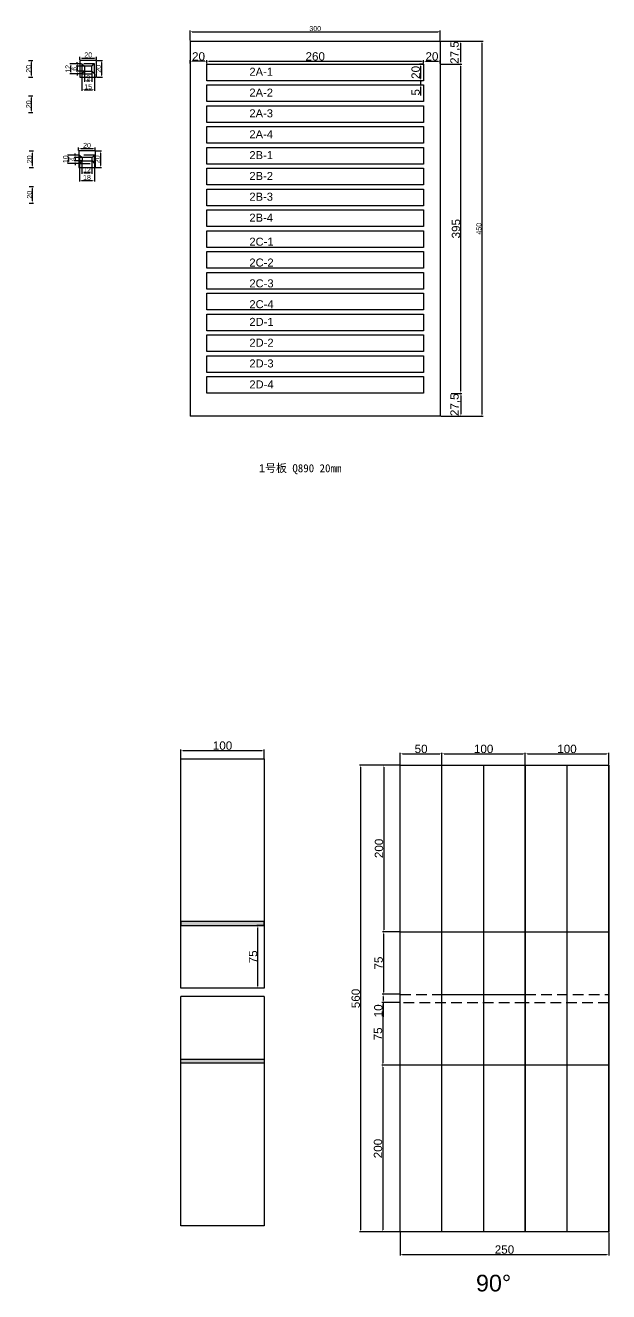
# Model space of a CAD drawing. Header units: millimetres. Extents: x 277 to 35015, y -7843 to 25622.
# Drawn here: x 3162 to 3862, y 782 to 2300 of the extents above; entities that cross this region are included whole.
import ezdxf

# ---------------------------------------------------------------- set-up
doc = ezdxf.new("R2010")
doc.units = ezdxf.units.MM
doc.linetypes.add('DASHED', pattern=[19.05, 12.7, -6.35])
for name, color, linetype in [('尺寸标注', 6, 'Continuous'), ('标号', 4, 'Continuous'), ('焊缝', 250, 'Continuous')]:
    doc.layers.add(name, color=color, linetype=linetype)
doc.styles.get("Standard").update_dxf_attribs({"font": 'arial.ttf'})
doc.dimstyles.new('ISO-25-JHF', dxfattribs={"dimtxt": 10, "dimasz": 2.5, "dimexe": 1.25, "dimexo": 0.625, "dimtad": 1, "dimtxsty": 'Standard', "dimcen": 2.5, "dimadec": 0, "dimazin": 0, "dimtfac": 1, "dimtmove": 0, "dimatfit": 3, "dimfxl": 1, "dimarcsym": 0})
doc.dimstyles.new('ISO-25-old', dxfattribs={"dimtxt": 6, "dimasz": 2.5, "dimexe": 1.25, "dimexo": 0.625, "dimtad": 1, "dimtxsty": 'Standard', "dimcen": 2.5, "dimadec": 0, "dimazin": 0, "dimtfac": 1, "dimtmove": 0, "dimatfit": 3, "dimfxl": 1, "dimarcsym": 0})

# ---------------------------------------------------------------- blocks, each defined once
blk = doc.blocks.new('*D49')
at = {"layer": 'Defpoints', "color": 0, "transparency": 16777216}
for p in [(3165.5, 2258.3), (3169.9, 2258.3), (3165.5, 2238.3)]:
    blk.add_point(p, dxfattribs=at)
at = {"layer": '尺寸标注', "color": 0, "lineweight": -2, "transparency": 16777216}
for p, q in [((3166.1, 2258.3), (3171.2, 2258.3)), ((3169.9, 2240.8), (3169.9, 2255.8)), ((3166.1, 2238.3), (3171.2, 2238.3))]:
    blk.add_line(p, q, dxfattribs=at)
at = {"layer": '尺寸标注', "color": 0, "transparency": 16777216}
for points in [[(3169.5, 2255.8), (3170.4, 2255.8), (3169.9, 2258.3)], [(3169.5, 2240.8), (3170.4, 2240.8), (3169.9, 2238.3)]]:
    blk.add_solid(points, dxfattribs=at)
at = {"layer": '尺寸标注', "color": 0, "transparency": 16777216, "insert": (3166.3, 2248.3), "char_height": 6, "attachment_point": 5, "rotation": 90}
blk.add_mtext('20', dxfattribs=at)
blk = doc.blocks.new('*D54')
at = {"layer": 'Defpoints', "color": 0, "transparency": 16777216}
for p in [(3165.5, 2215.8), (3169.9, 2215.8), (3165.5, 2195.8)]:
    blk.add_point(p, dxfattribs=at)
at = {"layer": '尺寸标注', "color": 0, "lineweight": -2, "transparency": 16777216}
for p, q in [((3166.1, 2215.8), (3171.2, 2215.8)), ((3169.9, 2198.3), (3169.9, 2213.3)), ((3166.1, 2195.8), (3171.2, 2195.8))]:
    blk.add_line(p, q, dxfattribs=at)
at = {"layer": '尺寸标注', "color": 0, "transparency": 16777216}
for points in [[(3169.5, 2213.3), (3170.4, 2213.3), (3169.9, 2215.8)], [(3169.5, 2198.3), (3170.4, 2198.3), (3169.9, 2195.8)]]:
    blk.add_solid(points, dxfattribs=at)
at = {"layer": '尺寸标注', "color": 0, "transparency": 16777216, "insert": (3166.3, 2205.8), "char_height": 6, "attachment_point": 5, "rotation": 90}
blk.add_mtext('20', dxfattribs=at)
blk = doc.blocks.new('*D20')
at = {"layer": 'Defpoints', "color": 0, "transparency": 16777216}
for p in [(3166.5, 2149.8), (3171, 2149.8), (3166.5, 2129.8)]:
    blk.add_point(p, dxfattribs=at)
at = {"layer": '尺寸标注', "color": 0, "lineweight": -2, "transparency": 16777216}
for p, q in [((3167.1, 2149.8), (3172.3, 2149.8)), ((3171, 2132.3), (3171, 2147.3)), ((3167.1, 2129.8), (3172.3, 2129.8))]:
    blk.add_line(p, q, dxfattribs=at)
at = {"layer": '尺寸标注', "color": 0, "transparency": 16777216}
for points in [[(3170.6, 2147.3), (3171.4, 2147.3), (3171, 2149.8)], [(3170.6, 2132.3), (3171.4, 2132.3), (3171, 2129.8)]]:
    blk.add_solid(points, dxfattribs=at)
at = {"layer": '尺寸标注', "color": 0, "transparency": 16777216, "insert": (3167.3, 2139.8), "char_height": 6, "attachment_point": 5, "rotation": 90}
blk.add_mtext('20', dxfattribs=at)
blk = doc.blocks.new('*D25')
at = {"layer": 'Defpoints', "color": 0, "transparency": 16777216}
for p in [(3166.5, 2107.3), (3171, 2107.3), (3166.5, 2087.3)]:
    blk.add_point(p, dxfattribs=at)
at = {"layer": '尺寸标注', "color": 0, "lineweight": -2, "transparency": 16777216}
for p, q in [((3167.1, 2107.3), (3172.3, 2107.3)), ((3171, 2089.8), (3171, 2104.8)), ((3167.1, 2087.3), (3172.3, 2087.3))]:
    blk.add_line(p, q, dxfattribs=at)
at = {"layer": '尺寸标注', "color": 0, "transparency": 16777216}
for points in [[(3170.6, 2104.8), (3171.4, 2104.8), (3171, 2107.3)], [(3170.6, 2089.8), (3171.4, 2089.8), (3171, 2087.3)]]:
    blk.add_solid(points, dxfattribs=at)
at = {"layer": '尺寸标注', "color": 0, "transparency": 16777216, "insert": (3167.3, 2097.3), "char_height": 6, "attachment_point": 5, "rotation": 90}
blk.add_mtext('20', dxfattribs=at)
blk = doc.blocks.new('*D73')
at = {"layer": 'Defpoints', "color": 0, "transparency": 16777216}
for p in [(3233.3, 2251.3), (3224.7, 2245.3), (3233.3, 2245.3)]:
    blk.add_point(p, dxfattribs=at)
at = {"layer": '尺寸标注', "color": 0, "lineweight": -2, "transparency": 16777216}
for p, q in [((3232.7, 2251.3), (3223.5, 2251.3)), ((3224.7, 2253.8), (3224.7, 2256.3)), ((3224.7, 2251.3), (3224.7, 2245.3)), ((3232.7, 2245.3), (3223.5, 2245.3)), ((3224.7, 2242.8), (3224.7, 2240.3))]:
    blk.add_line(p, q, dxfattribs=at)
at = {"layer": '尺寸标注', "color": 0, "transparency": 16777216}
for points in [[(3224.3, 2253.8), (3225.1, 2253.8), (3224.7, 2251.3)], [(3224.3, 2242.8), (3225.1, 2242.8), (3224.7, 2245.3)]]:
    blk.add_solid(points, dxfattribs=at)
at = {"layer": '尺寸标注', "color": 0, "transparency": 16777216, "insert": (3221, 2248.3), "char_height": 6, "attachment_point": 5, "rotation": 90}
blk.add_mtext('6', dxfattribs=at)
blk = doc.blocks.new('*D74')
at = {"layer": 'Defpoints', "color": 0, "transparency": 16777216}
for p in [(3233.3, 2245.3), (3242.3, 2245.3), (3242.3, 2233.9)]:
    blk.add_point(p, dxfattribs=at)
at = {"layer": '尺寸标注', "color": 0, "lineweight": -2, "transparency": 16777216}
for p, q in [((3233.3, 2244.7), (3233.3, 2232.6)), ((3235.8, 2233.9), (3239.8, 2233.9)), ((3242.3, 2244.7), (3242.3, 2232.6))]:
    blk.add_line(p, q, dxfattribs=at)
at = {"layer": '尺寸标注', "color": 0, "transparency": 16777216}
for points in [[(3235.8, 2234.3), (3235.8, 2233.5), (3233.3, 2233.9)], [(3239.8, 2234.3), (3239.8, 2233.5), (3242.3, 2233.9)]]:
    blk.add_solid(points, dxfattribs=at)
at = {"layer": '尺寸标注', "color": 0, "transparency": 16777216, "insert": (3237.8, 2237.6), "char_height": 6, "attachment_point": 5}
blk.add_mtext('9', dxfattribs=at)
blk = doc.blocks.new('*D75')
at = {"layer": 'Defpoints', "color": 0, "transparency": 16777216}
for p in [(3230.3, 2141.8), (3222, 2137.8), (3230.3, 2137.8)]:
    blk.add_point(p, dxfattribs=at)
at = {"layer": '尺寸标注', "color": 0, "lineweight": -2, "transparency": 16777216}
for p, q in [((3229.7, 2141.8), (3220.8, 2141.8)), ((3222, 2144.3), (3222, 2146.8)), ((3222, 2141.8), (3222, 2137.8)), ((3229.7, 2137.8), (3220.8, 2137.8)), ((3222, 2135.3), (3222, 2132.8))]:
    blk.add_line(p, q, dxfattribs=at)
at = {"layer": '尺寸标注', "color": 0, "transparency": 16777216}
for points in [[(3221.6, 2144.3), (3222.4, 2144.3), (3222, 2141.8)], [(3221.6, 2135.3), (3222.4, 2135.3), (3222, 2137.8)]]:
    blk.add_solid(points, dxfattribs=at)
at = {"layer": '尺寸标注', "color": 0, "transparency": 16777216, "insert": (3218.4, 2139.8), "char_height": 6, "attachment_point": 5, "rotation": 90}
blk.add_mtext('4', dxfattribs=at)
blk = doc.blocks.new('*D76')
at = {"layer": 'Defpoints', "color": 0, "transparency": 16777216}
for p in [(3230.3, 2137.8), (3242.3, 2137.8), (3242.3, 2123.4)]:
    blk.add_point(p, dxfattribs=at)
at = {"layer": '尺寸标注', "color": 0, "lineweight": -2, "transparency": 16777216}
for p, q in [((3230.3, 2137.2), (3230.3, 2122.2)), ((3242.3, 2137.2), (3242.3, 2122.2)), ((3232.8, 2123.4), (3239.8, 2123.4))]:
    blk.add_line(p, q, dxfattribs=at)
at = {"layer": '尺寸标注', "color": 0, "transparency": 16777216}
for points in [[(3232.8, 2123.8), (3232.8, 2123), (3230.3, 2123.4)], [(3239.8, 2123.8), (3239.8, 2123), (3242.3, 2123.4)]]:
    blk.add_solid(points, dxfattribs=at)
at = {"layer": '尺寸标注', "color": 0, "transparency": 16777216, "insert": (3236.3, 2127.1), "char_height": 6, "attachment_point": 5}
blk.add_mtext('12', dxfattribs=at)
blk = doc.blocks.new('*D13')
at = {"layer": 'Defpoints', "color": 0, "transparency": 16777216}
for p in [(3227.8, 2258.3), (3247.8, 2261.2), (3247.8, 2258.3)]:
    blk.add_point(p, dxfattribs=at)
at = {"layer": '尺寸标注', "color": 0, "lineweight": -2, "transparency": 16777216}
for p, q in [((3227.8, 2259), (3227.8, 2262.5)), ((3230.3, 2261.2), (3245.3, 2261.2)), ((3247.8, 2259), (3247.8, 2262.5))]:
    blk.add_line(p, q, dxfattribs=at)
at = {"layer": '尺寸标注', "color": 0, "transparency": 16777216}
for points in [[(3230.3, 2261.6), (3230.3, 2260.8), (3227.8, 2261.2)], [(3245.3, 2261.6), (3245.3, 2260.8), (3247.8, 2261.2)]]:
    blk.add_solid(points, dxfattribs=at)
at = {"layer": '尺寸标注', "color": 0, "transparency": 16777216, "insert": (3237.8, 2264.9), "char_height": 6, "attachment_point": 5}
blk.add_mtext('20', dxfattribs=at)
blk = doc.blocks.new('*D14')
at = {"layer": 'Defpoints', "color": 0, "transparency": 16777216}
for p in [(3247.8, 2258.3), (3247.8, 2238.3), (3253.9, 2238.3)]:
    blk.add_point(p, dxfattribs=at)
at = {"layer": '尺寸标注', "color": 0, "lineweight": -2, "transparency": 16777216}
for p, q in [((3248.4, 2258.3), (3255.1, 2258.3)), ((3253.9, 2255.8), (3253.9, 2240.8)), ((3248.4, 2238.3), (3255.1, 2238.3))]:
    blk.add_line(p, q, dxfattribs=at)
at = {"layer": '尺寸标注', "color": 0, "transparency": 16777216}
for points in [[(3253.4, 2255.8), (3254.3, 2255.8), (3253.9, 2258.3)], [(3253.4, 2240.8), (3254.3, 2240.8), (3253.9, 2238.3)]]:
    blk.add_solid(points, dxfattribs=at)
at = {"layer": '尺寸标注', "color": 0, "transparency": 16777216, "insert": (3250.2, 2248.3), "char_height": 6, "attachment_point": 5, "rotation": 90}
blk.add_mtext('20', dxfattribs=at)
blk = doc.blocks.new('*D15')
at = {"layer": 'Defpoints', "color": 0, "transparency": 16777216}
for p in [(3226.3, 2149.8), (3246.3, 2152.7), (3246.3, 2149.8)]:
    blk.add_point(p, dxfattribs=at)
at = {"layer": '尺寸标注', "color": 0, "lineweight": -2, "transparency": 16777216}
for p, q in [((3226.3, 2150.4), (3226.3, 2153.9)), ((3228.8, 2152.7), (3243.8, 2152.7)), ((3246.3, 2150.4), (3246.3, 2153.9))]:
    blk.add_line(p, q, dxfattribs=at)
at = {"layer": '尺寸标注', "color": 0, "transparency": 16777216}
for points in [[(3228.8, 2153.1), (3228.8, 2152.2), (3226.3, 2152.7)], [(3243.8, 2153.1), (3243.8, 2152.2), (3246.3, 2152.7)]]:
    blk.add_solid(points, dxfattribs=at)
at = {"layer": '尺寸标注', "color": 0, "transparency": 16777216, "insert": (3236.3, 2156.4), "char_height": 6, "attachment_point": 5}
blk.add_mtext('20', dxfattribs=at)
blk = doc.blocks.new('*D16')
at = {"layer": 'Defpoints', "color": 0, "transparency": 16777216}
for p in [(3246.3, 2149.8), (3246.3, 2129.8), (3252.4, 2129.8)]:
    blk.add_point(p, dxfattribs=at)
at = {"layer": '尺寸标注', "color": 0, "lineweight": -2, "transparency": 16777216}
for p, q in [((3247, 2149.8), (3253.7, 2149.8)), ((3252.4, 2147.3), (3252.4, 2132.3)), ((3247, 2129.8), (3253.7, 2129.8))]:
    blk.add_line(p, q, dxfattribs=at)
at = {"layer": '尺寸标注', "color": 0, "transparency": 16777216}
for points in [[(3252, 2147.3), (3252.8, 2147.3), (3252.4, 2149.8)], [(3252, 2132.3), (3252.8, 2132.3), (3252.4, 2129.8)]]:
    blk.add_solid(points, dxfattribs=at)
at = {"layer": '尺寸标注', "color": 0, "transparency": 16777216, "insert": (3248.7, 2139.8), "char_height": 6, "attachment_point": 5, "rotation": 90}
blk.add_mtext('20', dxfattribs=at)
blk = doc.blocks.new('*D123')
at = {"layer": 'Defpoints', "color": 0, "transparency": 16777216}
for p in [(3360.1, 2281.5), (3660.1, 2292.8), (3660.1, 2281.5)]:
    blk.add_point(p, dxfattribs=at)
at = {"layer": '尺寸标注', "color": 0, "lineweight": -2, "transparency": 16777216}
for p, q in [((3360.1, 2282.2), (3360.1, 2294.1)), ((3660.1, 2282.2), (3660.1, 2294.1)), ((3362.6, 2292.8), (3657.6, 2292.8))]:
    blk.add_line(p, q, dxfattribs=at)
at = {"layer": '尺寸标注', "color": 0, "transparency": 16777216}
for points in [[(3362.6, 2293.2), (3362.6, 2292.4), (3360.1, 2292.8)], [(3657.6, 2293.2), (3657.6, 2292.4), (3660.1, 2292.8)]]:
    blk.add_solid(points, dxfattribs=at)
at = {"layer": '尺寸标注', "color": 0, "transparency": 16777216, "insert": (3510.1, 2296.5), "char_height": 6, "attachment_point": 5}
blk.add_mtext('300', dxfattribs=at)
blk = doc.blocks.new('*D124')
at = {"layer": 'Defpoints', "color": 0, "transparency": 16777216}
for p in [(3660.1, 2281.5), (3660.1, 1831.5), (3710.1, 1831.5)]:
    blk.add_point(p, dxfattribs=at)
at = {"layer": '尺寸标注', "color": 0, "lineweight": -2, "transparency": 16777216}
for p, q in [((3660.7, 2281.5), (3711.4, 2281.5)), ((3710.1, 2279), (3710.1, 1834)), ((3660.7, 1831.5), (3711.4, 1831.5))]:
    blk.add_line(p, q, dxfattribs=at)
at = {"layer": '尺寸标注', "color": 0, "transparency": 16777216}
for points in [[(3709.7, 2279), (3710.5, 2279), (3710.1, 2281.5)], [(3709.7, 1834), (3710.5, 1834), (3710.1, 1831.5)]]:
    blk.add_solid(points, dxfattribs=at)
at = {"layer": '尺寸标注', "color": 0, "transparency": 16777216, "insert": (3706.4, 2056.5), "char_height": 6, "attachment_point": 5, "rotation": 90}
blk.add_mtext('450', dxfattribs=at)
blk = doc.blocks.new('*D200')
at = {"layer": 'Defpoints', "color": 0, "transparency": 16777216}
for p in [(3448.9, 1430.7), (3348.9, 1420.6), (3448.9, 1420.6)]:
    blk.add_point(p, dxfattribs=at)
at = {"layer": '尺寸标注', "color": 0, "lineweight": -2, "transparency": 16777216}
for p, q in [((3348.9, 1421.2), (3348.9, 1432)), ((3351.4, 1430.7), (3446.4, 1430.7)), ((3448.9, 1421.2), (3448.9, 1432))]:
    blk.add_line(p, q, dxfattribs=at)
at = {"layer": '尺寸标注', "color": 0, "transparency": 16777216}
for points in [[(3351.4, 1431.1), (3351.4, 1430.3), (3348.9, 1430.7)], [(3446.4, 1431.1), (3446.4, 1430.3), (3448.9, 1430.7)]]:
    blk.add_solid(points, dxfattribs=at)
at = {"layer": '尺寸标注', "color": 0, "transparency": 16777216, "insert": (3398.9, 1436.5), "char_height": 10, "attachment_point": 5}
blk.add_mtext('100', dxfattribs=at)
blk = doc.blocks.new('*D201')
at = {"layer": 'Defpoints', "color": 0, "transparency": 16777216}
for p in [(3441.3, 1220.6), (3448.9, 1220.6), (3448.9, 1145.6)]:
    blk.add_point(p, dxfattribs=at)
at = {"layer": '尺寸标注', "color": 0, "lineweight": -2, "transparency": 16777216}
for p, q in [((3448.2, 1220.6), (3440.1, 1220.6)), ((3441.3, 1148.1), (3441.3, 1218.1)), ((3448.2, 1145.6), (3440.1, 1145.6))]:
    blk.add_line(p, q, dxfattribs=at)
at = {"layer": '尺寸标注', "color": 0, "transparency": 16777216}
for points in [[(3440.9, 1218.1), (3441.7, 1218.1), (3441.3, 1220.6)], [(3440.9, 1148.1), (3441.7, 1148.1), (3441.3, 1145.6)]]:
    blk.add_solid(points, dxfattribs=at)
at = {"layer": '尺寸标注', "color": 0, "transparency": 16777216, "insert": (3435.6, 1183.1), "char_height": 10, "attachment_point": 5, "rotation": 90}
blk.add_mtext('75', dxfattribs=at)
blk = doc.blocks.new('*D202')
at = {"layer": 'Defpoints', "color": 0, "transparency": 16777216}
for p in [(3662.1, 1413.2), (3762.1, 1426.7), (3762.1, 1413.2)]:
    blk.add_point(p, dxfattribs=at)
at = {"layer": '尺寸标注', "color": 0, "lineweight": -2, "transparency": 16777216}
for p, q in [((3662.1, 1413.8), (3662.1, 1428)), ((3762.1, 1413.8), (3762.1, 1428)), ((3664.6, 1426.7), (3759.6, 1426.7))]:
    blk.add_line(p, q, dxfattribs=at)
at = {"layer": '尺寸标注', "color": 0, "transparency": 16777216}
for points in [[(3664.6, 1427.1), (3664.6, 1426.3), (3662.1, 1426.7)], [(3759.6, 1427.1), (3759.6, 1426.3), (3762.1, 1426.7)]]:
    blk.add_solid(points, dxfattribs=at)
at = {"layer": '尺寸标注', "color": 0, "transparency": 16777216, "insert": (3712.1, 1432.5), "char_height": 10, "attachment_point": 5}
blk.add_mtext('100', dxfattribs=at)
blk = doc.blocks.new('*D203')
at = {"layer": 'Defpoints', "color": 0, "transparency": 16777216}
for p in [(3762.1, 1413.2), (3862.1, 1426.7), (3862.1, 1413.2)]:
    blk.add_point(p, dxfattribs=at)
at = {"layer": '尺寸标注', "color": 0, "lineweight": -2, "transparency": 16777216}
for p, q in [((3762.1, 1413.8), (3762.1, 1428)), ((3862.1, 1413.8), (3862.1, 1428)), ((3764.6, 1426.7), (3859.6, 1426.7))]:
    blk.add_line(p, q, dxfattribs=at)
at = {"layer": '尺寸标注', "color": 0, "transparency": 16777216}
for points in [[(3764.6, 1427.1), (3764.6, 1426.3), (3762.1, 1426.7)], [(3859.6, 1427.1), (3859.6, 1426.3), (3862.1, 1426.7)]]:
    blk.add_solid(points, dxfattribs=at)
at = {"layer": '尺寸标注', "color": 0, "transparency": 16777216, "insert": (3812.1, 1432.5), "char_height": 10, "attachment_point": 5}
blk.add_mtext('100', dxfattribs=at)
blk = doc.blocks.new('*D154')
at = {"layer": 'Defpoints', "color": 0, "transparency": 16777216}
for p in [(3612.1, 1413.2), (3662.1, 1426.7), (3662.1, 1413.2)]:
    blk.add_point(p, dxfattribs=at)
at = {"layer": '尺寸标注', "color": 0, "lineweight": -2, "transparency": 16777216}
for p, q in [((3612.1, 1413.8), (3612.1, 1428)), ((3662.1, 1413.8), (3662.1, 1428)), ((3614.6, 1426.7), (3659.6, 1426.7))]:
    blk.add_line(p, q, dxfattribs=at)
at = {"layer": '尺寸标注', "color": 0, "transparency": 16777216}
for points in [[(3614.6, 1427.1), (3614.6, 1426.3), (3612.1, 1426.7)], [(3659.6, 1427.1), (3659.6, 1426.3), (3662.1, 1426.7)]]:
    blk.add_solid(points, dxfattribs=at)
at = {"layer": '尺寸标注', "color": 0, "transparency": 16777216, "insert": (3637.1, 1432.5), "char_height": 10, "attachment_point": 5}
blk.add_mtext('50', dxfattribs=at)
blk = doc.blocks.new('*D204')
at = {"layer": 'Defpoints', "color": 0, "transparency": 16777216}
for p in [(3612.1, 853.2), (3862.1, 853.2), (3862.1, 826.3)]:
    blk.add_point(p, dxfattribs=at)
at = {"layer": '尺寸标注', "color": 0, "lineweight": -2, "transparency": 16777216}
for p, q in [((3612.1, 852.5), (3612.1, 825)), ((3862.1, 852.5), (3862.1, 825)), ((3614.6, 826.3), (3859.6, 826.3))]:
    blk.add_line(p, q, dxfattribs=at)
at = {"layer": '尺寸标注', "color": 0, "transparency": 16777216}
for points in [[(3614.6, 826.7), (3614.6, 825.8), (3612.1, 826.3)], [(3859.6, 826.7), (3859.6, 825.8), (3862.1, 826.3)]]:
    blk.add_solid(points, dxfattribs=at)
at = {"layer": '尺寸标注', "color": 0, "transparency": 16777216, "insert": (3737.1, 832), "char_height": 10, "attachment_point": 5}
blk.add_mtext('250', dxfattribs=at)
blk = doc.blocks.new('*D155')
at = {"layer": 'Defpoints', "color": 0, "transparency": 16777216}
for p in [(3612.1, 1413.2), (3592.4, 1213.2), (3612.1, 1213.2)]:
    blk.add_point(p, dxfattribs=at)
at = {"layer": '尺寸标注', "color": 0, "lineweight": -2, "transparency": 16777216}
for p, q in [((3611.5, 1413.2), (3591.1, 1413.2)), ((3592.4, 1410.7), (3592.4, 1215.7)), ((3611.5, 1213.2), (3591.1, 1213.2))]:
    blk.add_line(p, q, dxfattribs=at)
at = {"layer": '尺寸标注', "color": 0, "transparency": 16777216}
for points in [[(3592, 1410.7), (3592.8, 1410.7), (3592.4, 1413.2)], [(3592, 1215.7), (3592.8, 1215.7), (3592.4, 1213.2)]]:
    blk.add_solid(points, dxfattribs=at)
at = {"layer": '尺寸标注', "color": 0, "transparency": 16777216, "insert": (3586.6, 1313.2), "char_height": 10, "attachment_point": 5, "rotation": 90}
blk.add_mtext('200', dxfattribs=at)
blk = doc.blocks.new('*D156')
at = {"layer": 'Defpoints', "color": 0, "transparency": 16777216}
for p in [(3612.1, 1213.2), (3592, 1138.2), (3612.1, 1138.2)]:
    blk.add_point(p, dxfattribs=at)
at = {"layer": '尺寸标注', "color": 0, "lineweight": -2, "transparency": 16777216}
for p, q in [((3611.5, 1213.2), (3590.7, 1213.2)), ((3592, 1210.7), (3592, 1140.7)), ((3611.5, 1138.2), (3590.7, 1138.2))]:
    blk.add_line(p, q, dxfattribs=at)
at = {"layer": '尺寸标注', "color": 0, "transparency": 16777216}
for points in [[(3591.5, 1210.7), (3592.4, 1210.7), (3592, 1213.2)], [(3591.5, 1140.7), (3592.4, 1140.7), (3592, 1138.2)]]:
    blk.add_solid(points, dxfattribs=at)
at = {"layer": '尺寸标注', "color": 0, "transparency": 16777216, "insert": (3586.2, 1175.7), "char_height": 10, "attachment_point": 5, "rotation": 90}
blk.add_mtext('75', dxfattribs=at)
blk = doc.blocks.new('*D157')
at = {"layer": 'Defpoints', "color": 0, "transparency": 16777216}
for p in [(3591.5, 1128.2), (3612.1, 1138.2), (3612.1, 1128.2)]:
    blk.add_point(p, dxfattribs=at)
at = {"layer": '尺寸标注', "color": 0, "lineweight": -2, "transparency": 16777216}
for p, q in [((3611.5, 1138.2), (3590.3, 1138.2)), ((3611.5, 1128.2), (3590.3, 1128.2)), ((3591.5, 1135.7), (3591.5, 1130.7)), ((3591.5, 1128.2), (3591.5, 1111.1))]:
    blk.add_line(p, q, dxfattribs=at)
at = {"layer": '尺寸标注', "color": 0, "transparency": 16777216}
for points in [[(3591.1, 1135.7), (3592, 1135.7), (3591.5, 1138.2)], [(3591.1, 1130.7), (3592, 1130.7), (3591.5, 1128.2)]]:
    blk.add_solid(points, dxfattribs=at)
at = {"layer": '尺寸标注', "color": 0, "transparency": 16777216, "insert": (3585.8, 1118.4), "char_height": 10, "attachment_point": 5, "rotation": 90}
blk.add_mtext('10', dxfattribs=at)
blk = doc.blocks.new('*D158')
at = {"layer": 'Defpoints', "color": 0, "transparency": 16777216}
for p in [(3612.1, 1128.2), (3591.1, 1053.2), (3612.1, 1053.2)]:
    blk.add_point(p, dxfattribs=at)
at = {"layer": '尺寸标注', "color": 0, "lineweight": -2, "transparency": 16777216}
for p, q in [((3611.5, 1128.2), (3589.9, 1128.2)), ((3591.1, 1125.7), (3591.1, 1055.7)), ((3611.5, 1053.2), (3589.9, 1053.2))]:
    blk.add_line(p, q, dxfattribs=at)
at = {"layer": '尺寸标注', "color": 0, "transparency": 16777216}
for points in [[(3590.7, 1125.7), (3591.5, 1125.7), (3591.1, 1128.2)], [(3590.7, 1055.7), (3591.5, 1055.7), (3591.1, 1053.2)]]:
    blk.add_solid(points, dxfattribs=at)
at = {"layer": '尺寸标注', "color": 0, "transparency": 16777216, "insert": (3585.4, 1090.7), "char_height": 10, "attachment_point": 5, "rotation": 90}
blk.add_mtext('75', dxfattribs=at)
blk = doc.blocks.new('*D159')
at = {"layer": 'Defpoints', "color": 0, "transparency": 16777216}
for p in [(3612.1, 1053.2), (3591.1, 853.2), (3612.1, 853.2)]:
    blk.add_point(p, dxfattribs=at)
at = {"layer": '尺寸标注', "color": 0, "lineweight": -2, "transparency": 16777216}
for p, q in [((3611.5, 1053.2), (3589.9, 1053.2)), ((3591.1, 1050.7), (3591.1, 855.7)), ((3611.5, 853.2), (3589.9, 853.2))]:
    blk.add_line(p, q, dxfattribs=at)
at = {"layer": '尺寸标注', "color": 0, "transparency": 16777216}
for points in [[(3590.7, 1050.7), (3591.5, 1050.7), (3591.1, 1053.2)], [(3590.7, 855.7), (3591.5, 855.7), (3591.1, 853.2)]]:
    blk.add_solid(points, dxfattribs=at)
at = {"layer": '尺寸标注', "color": 0, "transparency": 16777216, "insert": (3585.4, 953.2), "char_height": 10, "attachment_point": 5, "rotation": 90}
blk.add_mtext('200', dxfattribs=at)
blk = doc.blocks.new('*D160')
at = {"layer": 'Defpoints', "color": 0, "transparency": 16777216}
for p in [(3612.1, 1413.2), (3564.5, 853.2), (3612.1, 853.2)]:
    blk.add_point(p, dxfattribs=at)
at = {"layer": '尺寸标注', "color": 0, "lineweight": -2, "transparency": 16777216}
for p, q in [((3611.5, 1413.2), (3563.2, 1413.2)), ((3564.5, 1410.7), (3564.5, 855.7)), ((3611.5, 853.2), (3563.2, 853.2))]:
    blk.add_line(p, q, dxfattribs=at)
at = {"layer": '尺寸标注', "color": 0, "transparency": 16777216}
for points in [[(3564, 1410.7), (3564.9, 1410.7), (3564.5, 1413.2)], [(3564, 855.7), (3564.9, 855.7), (3564.5, 853.2)]]:
    blk.add_solid(points, dxfattribs=at)
at = {"layer": '尺寸标注', "color": 0, "transparency": 16777216, "insert": (3558.7, 1133.2), "char_height": 10, "attachment_point": 5, "rotation": 90}
blk.add_mtext('560', dxfattribs=at)
blk = doc.blocks.new('*D490')
at = {"layer": 'Defpoints', "color": 0, "transparency": 16777216}
for p in [(3360.1, 2257.4), (3360.1, 2254), (3380.1, 2254)]:
    blk.add_point(p, dxfattribs=at)
at = {"layer": '尺寸标注', "color": 0, "lineweight": -2, "transparency": 16777216}
for p, q in [((3360.1, 2254.7), (3360.1, 2258.6)), ((3377.6, 2257.4), (3362.6, 2257.4)), ((3380.1, 2254.7), (3380.1, 2258.6))]:
    blk.add_line(p, q, dxfattribs=at)
at = {"layer": '尺寸标注', "color": 0, "transparency": 16777216}
for points in [[(3362.6, 2257.8), (3362.6, 2256.9), (3360.1, 2257.4)], [(3377.6, 2257.8), (3377.6, 2256.9), (3380.1, 2257.4)]]:
    blk.add_solid(points, dxfattribs=at)
at = {"layer": '尺寸标注', "color": 0, "transparency": 16777216, "insert": (3370.1, 2263.1), "char_height": 10, "attachment_point": 5}
blk.add_mtext('20', dxfattribs=at)
blk = doc.blocks.new('*D491')
at = {"layer": 'Defpoints', "color": 0, "transparency": 16777216}
for p in [(3380.1, 2254), (3640.1, 2257.4), (3640.1, 2254)]:
    blk.add_point(p, dxfattribs=at)
at = {"layer": '尺寸标注', "color": 0, "lineweight": -2, "transparency": 16777216}
for p, q in [((3380.1, 2254.7), (3380.1, 2258.6)), ((3382.6, 2257.4), (3637.6, 2257.4)), ((3640.1, 2254.7), (3640.1, 2258.6))]:
    blk.add_line(p, q, dxfattribs=at)
at = {"layer": '尺寸标注', "color": 0, "transparency": 16777216}
for points in [[(3382.6, 2257.8), (3382.6, 2256.9), (3380.1, 2257.4)], [(3637.6, 2257.8), (3637.6, 2256.9), (3640.1, 2257.4)]]:
    blk.add_solid(points, dxfattribs=at)
at = {"layer": '尺寸标注', "color": 0, "transparency": 16777216, "insert": (3510.1, 2263.1), "char_height": 10, "attachment_point": 5}
blk.add_mtext('260', dxfattribs=at)
blk = doc.blocks.new('*D492')
at = {"layer": 'Defpoints', "color": 0, "transparency": 16777216}
for p in [(3640.1, 2254), (3660.1, 2257.4), (3660.1, 2254)]:
    blk.add_point(p, dxfattribs=at)
at = {"layer": '尺寸标注', "color": 0, "lineweight": -2, "transparency": 16777216}
for p, q in [((3640.1, 2254.7), (3640.1, 2258.6)), ((3642.6, 2257.4), (3657.6, 2257.4)), ((3660.1, 2254.7), (3660.1, 2258.6))]:
    blk.add_line(p, q, dxfattribs=at)
at = {"layer": '尺寸标注', "color": 0, "transparency": 16777216}
for points in [[(3642.6, 2257.8), (3642.6, 2256.9), (3640.1, 2257.4)], [(3657.6, 2257.8), (3657.6, 2256.9), (3660.1, 2257.4)]]:
    blk.add_solid(points, dxfattribs=at)
at = {"layer": '尺寸标注', "color": 0, "transparency": 16777216, "insert": (3650.1, 2263.1), "char_height": 10, "attachment_point": 5}
blk.add_mtext('20', dxfattribs=at)
blk = doc.blocks.new('*D493')
at = {"layer": 'Defpoints', "color": 0, "transparency": 16777216}
for p in [(3636.3, 2234), (3636.3, 2229), (3636.3, 2229)]:
    blk.add_point(p, dxfattribs=at)
at = {"layer": '尺寸标注', "color": 0, "lineweight": -2, "transparency": 16777216}
for p, q in [((3636.3, 2236.5), (3636.3, 2239)), ((3636.3, 2234), (3636.3, 2229)), ((3636.9, 2234), (3637.6, 2234)), ((3636.3, 2226.5), (3636.3, 2216.2)), ((3636.9, 2229), (3637.6, 2229))]:
    blk.add_line(p, q, dxfattribs=at)
at = {"layer": '尺寸标注', "color": 0, "transparency": 16777216}
for points in [[(3635.9, 2236.5), (3636.7, 2236.5), (3636.3, 2234)], [(3635.9, 2226.5), (3636.7, 2226.5), (3636.3, 2229)]]:
    blk.add_solid(points, dxfattribs=at)
at = {"layer": '尺寸标注', "color": 0, "transparency": 16777216, "insert": (3630.6, 2220.1), "char_height": 10, "attachment_point": 5, "rotation": 90}
blk.add_mtext('5', dxfattribs=at)
blk = doc.blocks.new('*D494')
at = {"layer": 'Defpoints', "color": 0, "transparency": 16777216}
for p in [(3640.1, 2254), (3636.3, 2234), (3640.1, 2234)]:
    blk.add_point(p, dxfattribs=at)
at = {"layer": '尺寸标注', "color": 0, "lineweight": -2, "transparency": 16777216}
for p, q in [((3639.4, 2254), (3635.1, 2254)), ((3636.3, 2251.5), (3636.3, 2236.5)), ((3639.4, 2234), (3635.1, 2234))]:
    blk.add_line(p, q, dxfattribs=at)
at = {"layer": '尺寸标注', "color": 0, "transparency": 16777216}
for points in [[(3635.9, 2251.5), (3636.7, 2251.5), (3636.3, 2254)], [(3635.9, 2236.5), (3636.7, 2236.5), (3636.3, 2234)]]:
    blk.add_solid(points, dxfattribs=at)
at = {"layer": '尺寸标注', "color": 0, "transparency": 16777216, "insert": (3630.6, 2244), "char_height": 10, "attachment_point": 5, "rotation": 90}
blk.add_mtext('20', dxfattribs=at)
blk = doc.blocks.new('*D495')
at = {"layer": 'Defpoints', "color": 0, "transparency": 16777216}
for p in [(3672.6, 1859), (3672.6, 1831.5), (3684.8, 1831.5)]:
    blk.add_point(p, dxfattribs=at)
at = {"layer": '尺寸标注', "color": 0, "lineweight": -2, "transparency": 16777216}
for p, q in [((3673.2, 1859), (3686, 1859)), ((3684.8, 1856.5), (3684.8, 1834)), ((3673.2, 1831.5), (3686, 1831.5))]:
    blk.add_line(p, q, dxfattribs=at)
at = {"layer": '尺寸标注', "color": 0, "transparency": 16777216}
for points in [[(3684.4, 1856.5), (3685.2, 1856.5), (3684.8, 1859)], [(3684.4, 1834), (3685.2, 1834), (3684.8, 1831.5)]]:
    blk.add_solid(points, dxfattribs=at)
at = {"layer": '尺寸标注', "color": 0, "transparency": 16777216, "insert": (3678.1, 1845.3), "char_height": 10, "attachment_point": 5, "rotation": 90}
blk.add_mtext('27,5', dxfattribs=at)
blk = doc.blocks.new('*D496')
at = {"layer": 'Defpoints', "color": 0, "transparency": 16777216}
for p in [(3672.6, 2254), (3684.8, 2254), (3672.6, 1859)]:
    blk.add_point(p, dxfattribs=at)
at = {"layer": '尺寸标注', "color": 0, "lineweight": -2, "transparency": 16777216}
for p, q in [((3673.2, 2254), (3686, 2254)), ((3684.8, 1861.5), (3684.8, 2251.5)), ((3673.2, 1859), (3686, 1859))]:
    blk.add_line(p, q, dxfattribs=at)
at = {"layer": '尺寸标注', "color": 0, "transparency": 16777216}
for points in [[(3684.4, 2251.5), (3685.2, 2251.5), (3684.8, 2254)], [(3684.4, 1861.5), (3685.2, 1861.5), (3684.8, 1859)]]:
    blk.add_solid(points, dxfattribs=at)
at = {"layer": '尺寸标注', "color": 0, "transparency": 16777216, "insert": (3679, 2056.5), "char_height": 10, "attachment_point": 5, "rotation": 90}
blk.add_mtext('395', dxfattribs=at)
blk = doc.blocks.new('*D497')
at = {"layer": 'Defpoints', "color": 0, "transparency": 16777216}
for p in [(3660.1, 2281.5), (3684.8, 2281.5), (3660.1, 2254)]:
    blk.add_point(p, dxfattribs=at)
at = {"layer": '尺寸标注', "color": 0, "lineweight": -2, "transparency": 16777216}
for p, q in [((3660.7, 2281.5), (3686, 2281.5)), ((3684.8, 2256.5), (3684.8, 2279)), ((3660.7, 2254), (3686, 2254))]:
    blk.add_line(p, q, dxfattribs=at)
at = {"layer": '尺寸标注', "color": 0, "transparency": 16777216}
for points in [[(3684.4, 2279), (3685.2, 2279), (3684.8, 2281.5)], [(3684.4, 2256.5), (3685.2, 2256.5), (3684.8, 2254)]]:
    blk.add_solid(points, dxfattribs=at)
at = {"layer": '尺寸标注', "color": 0, "transparency": 16777216, "insert": (3678.1, 2267.8), "char_height": 10, "attachment_point": 5, "rotation": 90}
blk.add_mtext('27,5', dxfattribs=at)
blk = doc.blocks.new('*D510')
at = {"layer": 'Defpoints', "color": 0, "transparency": 16777216}
for p in [(3230.3, 2242.3), (3245.3, 2242.3), (3245.3, 2223.1)]:
    blk.add_point(p, dxfattribs=at)
at = {"layer": '尺寸标注', "color": 0, "lineweight": -2, "transparency": 16777216}
for p, q in [((3230.3, 2241.7), (3230.3, 2221.9)), ((3245.3, 2241.7), (3245.3, 2221.9)), ((3232.8, 2223.1), (3242.8, 2223.1))]:
    blk.add_line(p, q, dxfattribs=at)
at = {"layer": '尺寸标注', "color": 0, "transparency": 16777216}
for points in [[(3232.8, 2223.6), (3232.8, 2222.7), (3230.3, 2223.1)], [(3242.8, 2223.6), (3242.8, 2222.7), (3245.3, 2223.1)]]:
    blk.add_solid(points, dxfattribs=at)
at = {"layer": '尺寸标注', "color": 0, "transparency": 16777216, "insert": (3237.8, 2226.8), "char_height": 6, "attachment_point": 5}
blk.add_mtext('15', dxfattribs=at)
blk = doc.blocks.new('*D511')
at = {"layer": 'Defpoints', "color": 0, "transparency": 16777216}
for p in [(3217.1, 2254.3), (3230.3, 2254.3), (3230.3, 2242.3)]:
    blk.add_point(p, dxfattribs=at)
at = {"layer": '尺寸标注', "color": 0, "lineweight": -2, "transparency": 16777216}
for p, q in [((3229.7, 2254.3), (3215.8, 2254.3)), ((3217.1, 2244.8), (3217.1, 2251.8)), ((3229.7, 2242.3), (3215.8, 2242.3))]:
    blk.add_line(p, q, dxfattribs=at)
at = {"layer": '尺寸标注', "color": 0, "transparency": 16777216}
for points in [[(3216.7, 2251.8), (3217.5, 2251.8), (3217.1, 2254.3)], [(3216.7, 2244.8), (3217.5, 2244.8), (3217.1, 2242.3)]]:
    blk.add_solid(points, dxfattribs=at)
at = {"layer": '尺寸标注', "color": 0, "transparency": 16777216, "insert": (3213.4, 2248.3), "char_height": 6, "attachment_point": 5, "rotation": 90}
blk.add_mtext('12', dxfattribs=at)
blk = doc.blocks.new('*D512')
at = {"layer": 'Defpoints', "color": 0, "transparency": 16777216}
for p in [(3227.3, 2134.8), (3245.3, 2134.8), (3245.3, 2114.3)]:
    blk.add_point(p, dxfattribs=at)
at = {"layer": '尺寸标注', "color": 0, "lineweight": -2, "transparency": 16777216}
for p, q in [((3227.3, 2134.2), (3227.3, 2113)), ((3245.3, 2134.2), (3245.3, 2113)), ((3229.8, 2114.3), (3242.8, 2114.3))]:
    blk.add_line(p, q, dxfattribs=at)
at = {"layer": '尺寸标注', "color": 0, "transparency": 16777216}
for points in [[(3229.8, 2114.7), (3229.8, 2113.9), (3227.3, 2114.3)], [(3242.8, 2114.7), (3242.8, 2113.9), (3245.3, 2114.3)]]:
    blk.add_solid(points, dxfattribs=at)
at = {"layer": '尺寸标注', "color": 0, "transparency": 16777216, "insert": (3236.3, 2118), "char_height": 6, "attachment_point": 5}
blk.add_mtext('18', dxfattribs=at)
blk = doc.blocks.new('*D513')
at = {"layer": 'Defpoints', "color": 0, "transparency": 16777216}
for p in [(3227.3, 2144.8), (3214.2, 2134.8), (3227.3, 2134.8)]:
    blk.add_point(p, dxfattribs=at)
at = {"layer": '尺寸标注', "color": 0, "lineweight": -2, "transparency": 16777216}
for p, q in [((3226.7, 2144.8), (3213, 2144.8)), ((3214.2, 2142.3), (3214.2, 2137.3)), ((3226.7, 2134.8), (3213, 2134.8))]:
    blk.add_line(p, q, dxfattribs=at)
at = {"layer": '尺寸标注', "color": 0, "transparency": 16777216}
for points in [[(3213.8, 2142.3), (3214.7, 2142.3), (3214.2, 2144.8)], [(3213.8, 2137.3), (3214.7, 2137.3), (3214.2, 2134.8)]]:
    blk.add_solid(points, dxfattribs=at)
at = {"layer": '尺寸标注', "color": 0, "transparency": 16777216, "insert": (3210.6, 2139.8), "char_height": 6, "attachment_point": 5, "rotation": 90}
blk.add_mtext('10', dxfattribs=at)

msp = doc.modelspace()

# ---------------------------------------------------------------- hatches: boundary and pattern name
at = {"layer": '焊缝'}
h = msp.add_hatch(color=250, dxfattribs=at)
h.dxf.hatch_style = 1
h.paths.add_polyline_path([(3348.857, 1225.688), (3348.857, 1220.688), (3448.857, 1220.688), (3448.852, 1225.688)])
h = msp.add_hatch(color=250, dxfattribs=at)
h.dxf.hatch_style = 1
h.paths.add_polyline_path([(3348.857, 1055.486), (3348.857, 1060.486), (3448.857, 1060.486), (3448.852, 1055.486)])

# ---------------------------------------------------------------- linework, layer by layer
for p, q in [((3360.058, 2281.545), (3360.058, 1831.545)), ((3360.058, 2281.545), (3660.058, 2281.545)), ((3660.058, 2281.545), (3660.058, 1831.545)), ((3247.797, 2258.337), (3227.797, 2258.337)), ((3227.797, 2258.337), (3227.797, 2238.337)), ((3247.797, 2238.337), (3247.797, 2258.337)), ((3380.058, 2254.045), (3640.058, 2254.045)), ((3380.058, 2234.045), (3380.058, 2254.045)), ((3640.058, 2254.045), (3640.058, 2234.045)), ((3227.797, 2238.337), (3247.797, 2238.337)), ((3640.058, 2234.045), (3380.058, 2234.045)), ((3380.058, 2229.045), (3640.058, 2229.045)), ((3380.058, 2209.045), (3380.058, 2229.045)), ((3640.058, 2229.045), (3640.058, 2209.045)), ((3640.058, 2209.045), (3380.058, 2209.045)), ((3380.058, 2204.045), (3640.058, 2204.045)), ((3380.058, 2184.045), (3380.058, 2204.045)), ((3640.058, 2204.045), (3640.058, 2184.045)), ((3640.058, 2184.045), (3380.058, 2184.045)), ((3380.058, 2179.045), (3640.058, 2179.045)), ((3380.058, 2159.045), (3380.058, 2179.045)), ((3640.058, 2179.045), (3640.058, 2159.045)), ((3640.058, 2159.045), (3380.058, 2159.045)), ((3246.348, 2149.779), (3226.348, 2149.779)), ((3226.348, 2149.779), (3226.348, 2129.779)), ((3227.348, 2144.779), (3230.348, 2141.779)), ((3242.348, 2141.779), (3245.348, 2144.779)), ((3246.348, 2129.779), (3246.348, 2149.779)), ((3380.058, 2154.045), (3640.058, 2154.045)), ((3380.058, 2134.045), (3380.058, 2154.045)), ((3640.058, 2154.045), (3640.058, 2134.045)), ((3226.348, 2129.779), (3246.348, 2129.779)), ((3230.348, 2137.779), (3227.348, 2134.779)), ((3242.348, 2137.779), (3245.348, 2134.779)), ((3640.058, 2134.045), (3380.058, 2134.045)), ((3380.058, 2129.045), (3640.058, 2129.045)), ((3380.058, 2109.045), (3380.058, 2129.045)), ((3640.058, 2129.045), (3640.058, 2109.045)), ((3640.058, 2109.045), (3380.058, 2109.045)), ((3380.058, 2104.045), (3640.058, 2104.045)), ((3380.058, 2084.045), (3380.058, 2104.045)), ((3640.058, 2104.045), (3640.058, 2084.045)), ((3640.058, 2084.045), (3380.058, 2084.045)), ((3380.058, 2079.045), (3640.058, 2079.045)), ((3380.058, 2059.045), (3380.058, 2079.045)), ((3640.058, 2079.045), (3640.058, 2059.045)), ((3640.058, 2059.045), (3380.058, 2059.045)), ((3380.058, 2054.045), (3640.058, 2054.045)), ((3380.058, 2034.045), (3380.058, 2054.045)), ((3640.058, 2054.045), (3640.058, 2034.045)), ((3640.058, 2034.045), (3380.058, 2034.045)), ((3380.058, 2029.045), (3640.058, 2029.045)), ((3380.058, 2009.045), (3380.058, 2029.045)), ((3640.058, 2029.045), (3640.058, 2009.045)), ((3640.058, 2009.045), (3380.058, 2009.045)), ((3380.058, 2004.045), (3640.058, 2004.045)), ((3380.058, 1984.045), (3380.058, 2004.045)), ((3640.058, 2004.045), (3640.058, 1984.045)), ((3640.058, 1984.045), (3380.058, 1984.045)), ((3380.058, 1979.045), (3640.058, 1979.045)), ((3380.058, 1959.045), (3380.058, 1979.045)), ((3640.058, 1979.045), (3640.058, 1959.045)), ((3640.058, 1959.045), (3380.058, 1959.045)), ((3380.058, 1954.045), (3640.058, 1954.045)), ((3380.058, 1934.045), (3380.058, 1954.045)), ((3640.058, 1954.045), (3640.058, 1934.045)), ((3640.058, 1934.045), (3380.058, 1934.045)), ((3380.058, 1929.045), (3640.058, 1929.045)), ((3380.058, 1909.045), (3380.058, 1929.045)), ((3640.058, 1929.045), (3640.058, 1909.045)), ((3640.058, 1909.045), (3380.058, 1909.045)), ((3380.058, 1904.045), (3640.058, 1904.045)), ((3380.058, 1884.045), (3380.058, 1904.045)), ((3640.058, 1904.045), (3640.058, 1884.045)), ((3640.058, 1884.045), (3380.058, 1884.045)), ((3380.058, 1879.045), (3640.058, 1879.045)), ((3380.058, 1859.045), (3380.058, 1879.045)), ((3640.058, 1879.045), (3640.058, 1859.045)), ((3640.058, 1859.045), (3380.058, 1859.045)), ((3660.058, 1831.545), (3360.058, 1831.545)), ((3348.857, 1420.587), (3448.857, 1420.587)), ((3348.857, 1145.587), (3348.857, 1420.587)), ((3448.857, 1420.587), (3448.857, 1145.587)), ((3612.111, 1413.157), (3762.111, 1413.157)), ((3612.111, 853.157), (3612.111, 1413.157)), ((3662.111, 1413.157), (3762.111, 1413.157)), ((3662.111, 853.157), (3662.111, 1413.157)), ((3712.111, 1413.157), (3712.111, 853.157)), ((3762.111, 1413.157), (3762.111, 853.157)), ((3762.111, 1413.157), (3862.111, 1413.157)), ((3762.111, 853.157), (3762.111, 1413.157)), ((3812.111, 1413.157), (3812.111, 853.157)), ((3862.111, 1413.157), (3862.111, 853.157)), ((3862.111, 853.157), (3862.111, 1413.157)), ((3612.111, 1213.157), (3662.111, 1213.157)), ((3662.111, 1213.157), (3762.111, 1213.157)), ((3762.111, 1213.157), (3862.111, 1213.157)), ((3448.857, 1145.587), (3348.857, 1145.587)), ((3448.857, 1135.587), (3348.857, 1135.587)), ((3348.857, 860.587), (3348.857, 1135.587)), ((3448.857, 1135.587), (3448.857, 860.587)), ((3662.111, 1053.157), (3612.111, 1053.157)), ((3762.111, 1053.157), (3662.111, 1053.157)), ((3862.111, 1053.157), (3762.111, 1053.157)), ((3448.857, 860.587), (3348.857, 860.587)), ((3762.111, 853.157), (3612.111, 853.157)), ((3762.111, 853.157), (3662.111, 853.157)), ((3862.111, 853.157), (3762.111, 853.157))]:
    msp.add_line(p, q)
at = {"linetype": 'DASHED'}
for p, q in [((3245.297, 2254.337), (3230.297, 2254.337)), ((3230.297, 2254.337), (3230.297, 2242.337)), ((3230.297, 2254.337), (3233.297, 2251.337)), ((3242.297, 2251.337), (3233.297, 2251.337)), ((3233.297, 2251.337), (3233.297, 2245.337)), ((3245.297, 2254.337), (3242.297, 2251.337)), ((3242.297, 2245.337), (3242.297, 2251.337)), ((3245.297, 2242.337), (3245.297, 2254.337)), ((3233.297, 2245.337), (3230.297, 2242.337)), ((3230.297, 2242.337), (3245.297, 2242.337)), ((3233.297, 2245.337), (3242.297, 2245.337)), ((3242.297, 2245.337), (3245.297, 2242.337)), ((3245.348, 2144.779), (3227.348, 2144.779)), ((3227.348, 2144.779), (3227.348, 2134.779)), ((3242.348, 2141.779), (3230.348, 2141.779)), ((3230.348, 2141.779), (3230.348, 2137.779)), ((3242.348, 2137.779), (3242.348, 2141.779)), ((3245.348, 2134.779), (3245.348, 2144.779)), ((3227.348, 2134.779), (3245.348, 2134.779)), ((3230.348, 2137.779), (3242.348, 2137.779)), ((3612.111, 1138.157), (3762.111, 1138.157)), ((3762.111, 1128.157), (3612.111, 1128.157)), ((3662.111, 1138.157), (3762.111, 1138.157)), ((3762.111, 1128.157), (3662.111, 1128.157)), ((3762.111, 1138.157), (3862.111, 1138.157)), ((3862.111, 1128.157), (3762.111, 1128.157))]:
    msp.add_line(p, q, dxfattribs=at)
at = {"layer": '焊缝'}
for p, q in [((3348.852, 1225.688), (3348.824, 1220.688)), ((3448.852, 1225.688), (3348.852, 1225.688)), ((3348.857, 1220.688), (3448.857, 1220.688)), ((3448.857, 1220.688), (3448.852, 1225.688)), ((3448.852, 1055.486), (3348.852, 1055.486)), ((3348.857, 1060.486), (3448.857, 1060.486))]:
    msp.add_line(p, q, dxfattribs=at)

# ---------------------------------------------------------------- texts
at = {"insert": (3702.944, 801.814), "char_height": 20, "attachment_point": 1}
msp.add_mtext_dynamic_manual_height_columns('90° ', width=70.10425, gutter_width=12.5, heights=[0], dxfattribs=at)
at = {"layer": '标号', "char_height": 9.6, "attachment_point": 7}
for s, width, insert in [('2A-1 ', 70.10425, (3431.094, 2239.948)), ('2A-2 ', 70.10425, (3431.094, 2214.948)), ('2A-3 ', 70.10425, (3431.094, 2189.948)), ('2A-4 ', 70.10425, (3431.094, 2164.948)), ('2B-1 ', 70.10425, (3431.094, 2139.948)), ('2B-2 ', 70.10425, (3431.094, 2114.948)), ('2B-3 ', 70.10425, (3431.094, 2089.948)), ('2B-4 ', 70.10425, (3431.094, 2064.948)), ('2C-1 ', 70.10425, (3431.094, 2035.987)), ('2C-2 ', 70.10425, (3431.094, 2010.987)), ('2C-3 ', 70.10425, (3431.094, 1985.987)), ('2C-4 ', 70.10425, (3431.094, 1960.987)), ('2D-1 ', 70.10425, (3431.094, 1939.948)), ('2D-2 ', 70.10425, (3431.094, 1914.948)), ('2D-3 ', 70.10425, (3431.094, 1889.948)), ('2D-4 ', 70.10425, (3431.094, 1864.948)), ('1{\\fSimSun|b0|i0|c134|p2;号板 Q890 20mm}', 192.35927, (3442.497, 1761.998))]:
    msp.add_mtext_dynamic_manual_height_columns(s, width=width, gutter_width=12.5, heights=[0], dxfattribs=dict(at, insert=insert))

# ---------------------------------------------------------------- dimensions: what is measured, and where the dimension line sits
at = {"layer": '尺寸标注'}
for p1, p2, distance, dimstyle, picture, middle in [((3360.058, 2281.545), (3660.058, 2281.545), 11.274, 'ISO-25-old', '*D123', (3510.058, 2296.509)), ((3660.058, 2281.545), (3660.058, 1831.545), 50.047, 'ISO-25-old', '*D124', (3706.417, 2056.545)), ((3660.058, 2254.045), (3660.058, 2281.545), -24.711, 'ISO-25-JHF', '*D497', (3678.135, 2267.795)), ((3227.797, 2258.337), (3247.797, 2258.337), 2.884, 'ISO-25-old', '*D13', (3237.797, 2264.909)), ((3380.058, 2254.045), (3360.058, 2254.045), -3.315, 'ISO-25-JHF', '*D490', (3370.058, 2263.091)), ((3380.058, 2254.045), (3640.058, 2254.045), 3.315, 'ISO-25-JHF', '*D491', (3510.058, 2263.091)), ((3640.058, 2254.045), (3660.058, 2254.045), 3.315, 'ISO-25-JHF', '*D492', (3650.058, 2263.091)), ((3165.463, 2238.337), (3165.463, 2258.337), -4.487, 'ISO-25-old', '*D49', (3166.261, 2248.337)), ((3230.297, 2242.337), (3230.297, 2254.337), 13.217, 'ISO-25-old', '*D511', (3213.443, 2248.337)), ((3233.297, 2251.337), (3233.297, 2245.337), -8.566, 'ISO-25-old', '*D73', (3221.043, 2248.337)), ((3247.797, 2258.337), (3247.797, 2238.337), 6.057, 'ISO-25-old', '*D14', (3250.166, 2248.337)), ((3640.058, 2254.045), (3640.058, 2234.045), -3.75, 'ISO-25-JHF', '*D494', (3630.577, 2244.045)), ((3672.577, 1859.045), (3672.577, 2254.045), -12.192, 'ISO-25-JHF', '*D496', (3679.035, 2056.545)), ((3230.297, 2242.337), (3245.297, 2242.337), -19.191, 'ISO-25-old', '*D510', (3237.797, 2226.834)), ((3233.297, 2245.337), (3242.297, 2245.337), -11.459, 'ISO-25-old', '*D74', (3237.797, 2237.566)), ((3636.308, 2234.045), (3636.308, 2229.045), 0, 'ISO-25-JHF', '*D493', (3630.598, 2220.105)), ((3165.463, 2195.81), (3165.463, 2215.81), -4.487, 'ISO-25-old', '*D54', (3166.261, 2205.81)), ((3226.348, 2149.779), (3246.348, 2149.779), 2.884, 'ISO-25-old', '*D15', (3236.348, 2156.351)), ((3166.515, 2129.779), (3166.515, 2149.779), -4.487, 'ISO-25-old', '*D20', (3167.314, 2139.779)), ((3227.348, 2144.779), (3227.348, 2134.779), -13.101, 'ISO-25-old', '*D513', (3210.559, 2139.779)), ((3246.348, 2149.779), (3246.348, 2129.779), 6.057, 'ISO-25-old', '*D16', (3248.717, 2139.779)), ((3227.348, 2134.779), (3245.348, 2134.779), -20.505, 'ISO-25-old', '*D512', (3236.348, 2117.963)), ((3230.348, 2137.779), (3242.348, 2137.779), -14.358, 'ISO-25-old', '*D76', (3236.348, 2127.058)), ((3166.515, 2087.252), (3166.515, 2107.252), -4.487, 'ISO-25-old', '*D25', (3167.314, 2097.252)), ((3672.577, 1859.045), (3672.577, 1831.545), 12.192, 'ISO-25-JHF', '*D495', (3678.135, 1845.295)), ((3348.857, 1420.587), (3448.857, 1420.587), 10.138, 'ISO-25-JHF', '*D200', (3398.857, 1436.456)), ((3612.111, 1413.157), (3662.111, 1413.157), 13.566, 'ISO-25-JHF', '*D154', (3637.111, 1432.454)), ((3662.111, 1413.157), (3762.111, 1413.157), 13.566, 'ISO-25-JHF', '*D202', (3712.111, 1432.454)), ((3762.111, 1413.157), (3862.111, 1413.157), 13.566, 'ISO-25-JHF', '*D203', (3812.111, 1432.454)), ((3612.111, 1413.157), (3612.111, 853.157), -47.646, 'ISO-25-JHF', '*D160', (3558.734, 1133.157)), ((3612.111, 1413.157), (3612.111, 1213.157), -19.743, 'ISO-25-JHF', '*D155', (3586.637, 1313.157)), ((3448.857, 1145.587), (3448.857, 1220.587), 7.551, 'ISO-25-JHF', '*D201', (3435.596, 1183.087)), ((3612.111, 1213.157), (3612.111, 1138.157), -20.16, 'ISO-25-JHF', '*D156', (3586.241, 1175.657)), ((3612.111, 1128.157), (3612.111, 1053.157), -20.993, 'ISO-25-JHF', '*D158', (3585.407, 1090.657)), ((3612.111, 1138.157), (3612.111, 1128.157), -20.577, 'ISO-25-JHF', '*D157', (3585.804, 1118.358)), ((3612.111, 1053.157), (3612.111, 853.157), -20.993, 'ISO-25-JHF', '*D159', (3585.387, 953.157)), ((3612.111, 853.157), (3862.111, 853.157), -26.894, 'ISO-25-JHF', '*D204', (3737.111, 831.994))]:
    dim = msp.add_aligned_dim(p1=p1, p2=p2, distance=distance, dimstyle=dimstyle, dxfattribs=at)
    dim.commit()
    dim.dimension.update_dxf_attribs({"geometry": picture, "text_midpoint": middle})
dim = msp.add_linear_dim(base=(3222.008, 2137.779), p1=(3230.348, 2141.779), p2=(3230.348, 2137.779), angle=270, dimstyle='ISO-25-old', dxfattribs=at)
dim.commit()
dim.dimension.update_dxf_attribs({"geometry": '*D75', "text_midpoint": (3222.008, 2139.779), "dimtype": 161})

doc.saveas('drawing.dxf')
